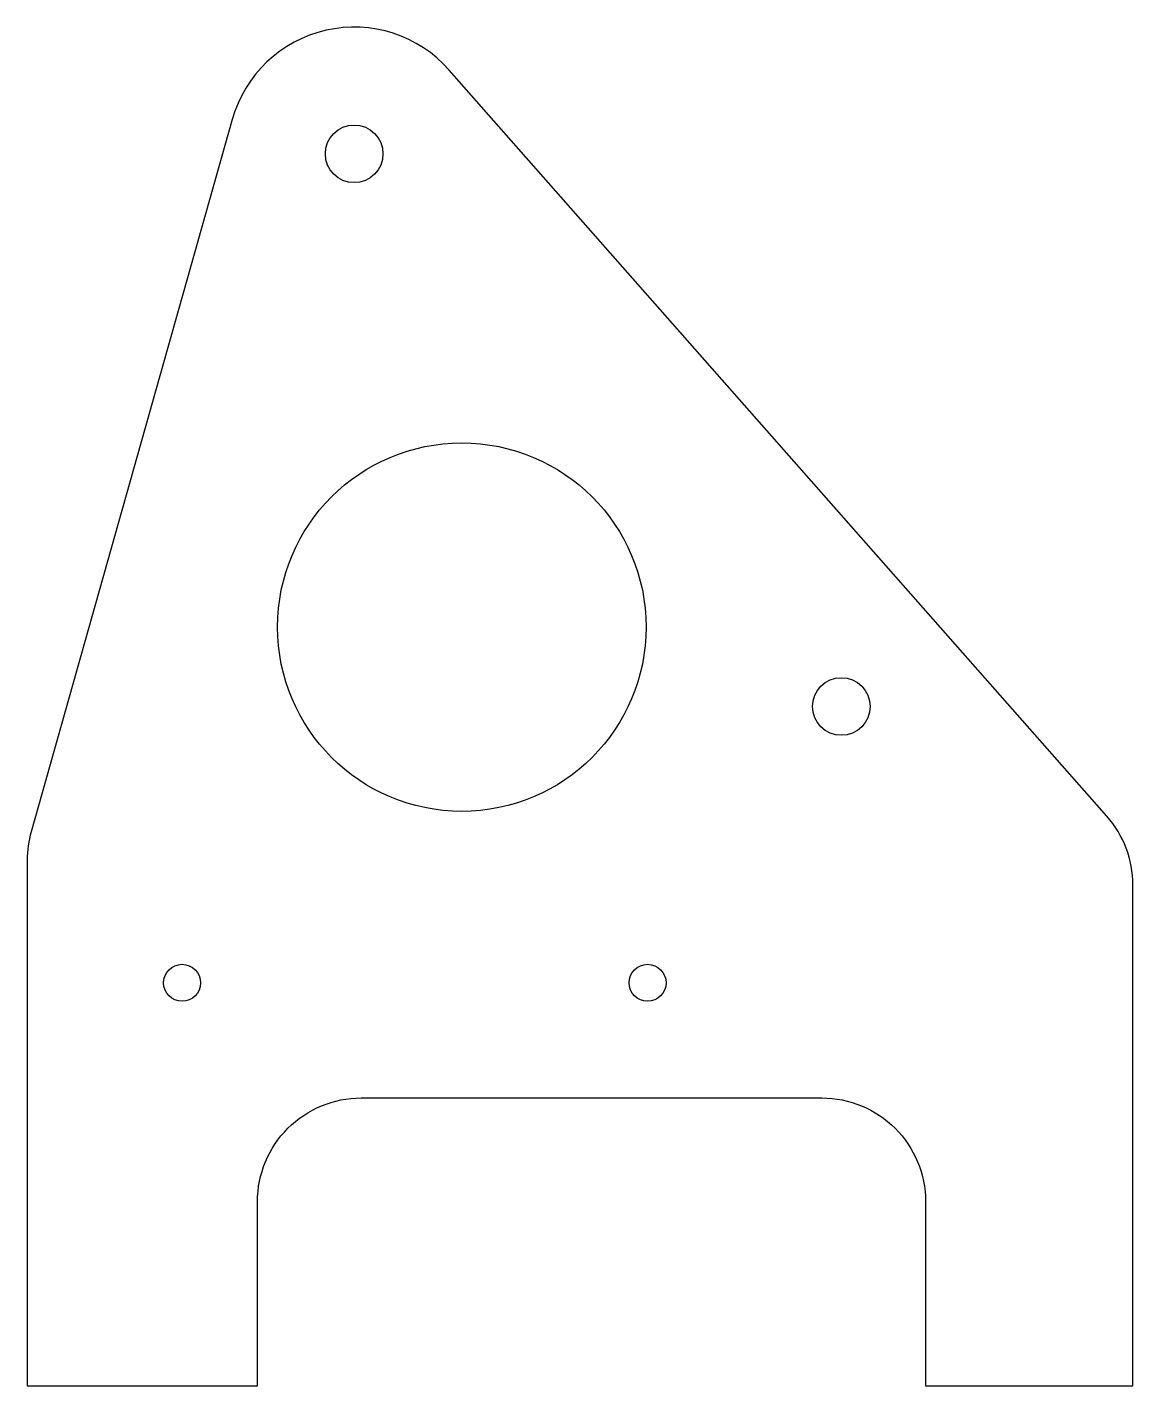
# Model space of a CAD drawing. Header units: inches. Extents: x 0 to 6, y 0 to 7.37.
import ezdxf

# ---------------------------------------------------------------- set-up
doc = ezdxf.new("R2010")
doc.units = ezdxf.units.IN

msp = doc.modelspace()

# ---------------------------------------------------------------- linework, layer by layer
at = {"layer": 'DXFWIZ_CLOSED'}
msp.add_lwpolyline([(5.8595, 3.0916), (2.2903, 7.142, 0.274622), (1.6221, 7.3579, 0.274626), (1.1129, 6.8743), (0.0212, 3.0072, 0.068892), (0, 2.8543), (0, 0), (1.25, 0), (1.25, 1, -0.414214), (1.8125, 1.5625), (4.3125, 1.5625, -0.414214), (4.875, 1), (4.875, 0), (6, 0), (6, 2.7198, 0.182573)], format="xyb", close=True, dxfattribs=at)
for centre, radius in [((1.7745, 6.6875), 0.1562), ((2.3587, 4.1184), 1), ((4.4181, 3.6875), 0.1562), ((0.8407, 2.1876), 0.1005), ((3.3666, 2.1876), 0.1005)]:
    msp.add_circle(centre, radius, dxfattribs=at)

doc.saveas('drawing.dxf')
